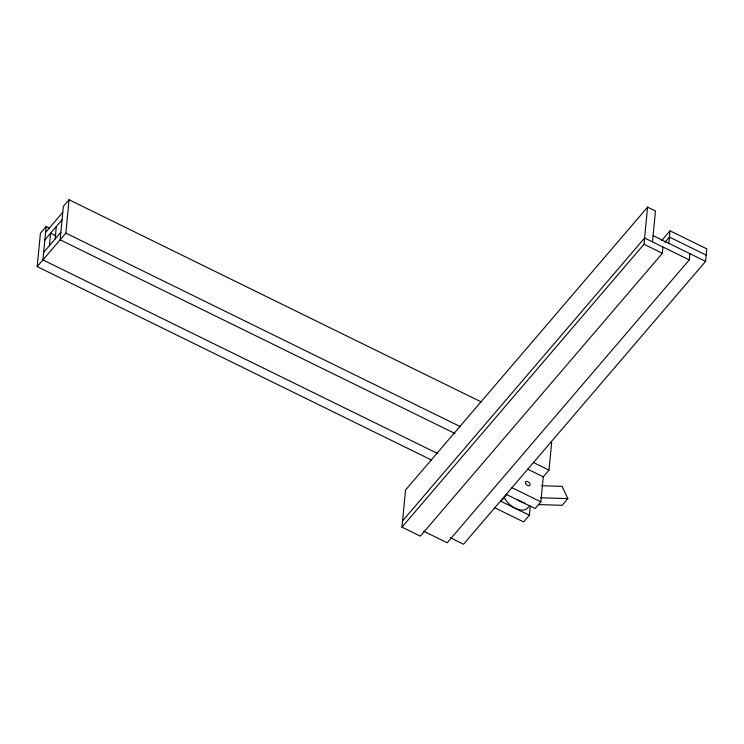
<?xml version="1.0" encoding="UTF-8"?>
<svg xmlns="http://www.w3.org/2000/svg" width="744" height="744" viewBox="0 0 744 744"><rect width="100%" height="100%" fill="white"/><g stroke="black" fill="none" stroke-linecap="round" stroke-linejoin="round"><path stroke-width="1.12" d="M431.632 460.108L37.2 266.612L40.409 233.253L46.147 226.557L49.271 228.092M46.147 226.557L42.929 259.916L437.788 453.617M49.392 245.715L50.592 233.198L55.809 235.764M55.121 239.01L56.321 226.502M37.2 266.612L65.863 233.123L69.071 199.755L481.201 401.927M662.978 247.027L662.383 253.276L420.341 536.145L401.965 527.133L405.536 490.017L647.578 207.148L655.455 211.008L652.479 241.874M494.769 507.771L523.655 521.935L529.384 515.239L530.277 505.994M506.236 494.369L535.113 508.533L540.851 501.837L543.297 476.43M527.608 469.139L543.26 476.82L548.988 470.115L551.639 442.596M401.965 527.133L643.997 244.264L647.578 207.148M668.837 243.344L670.037 230.835L706.8 248.868L705.591 261.377L463.559 544.245L450.287 537.735M423.717 531.253L447.2 542.767L689.242 259.907L689.837 253.648M69.071 199.755L63.342 206.46L60.134 239.819L454.993 433.519M45.579 232.398L62.784 212.291M44.863 239.903L62.059 219.805M43.654 252.411L60.85 232.314M402.569 520.874L644.602 238.006L689.242 259.907M661.751 240.526L670.037 230.835M664.913 242.377L669.442 237.085L706.196 255.118M501.67 500.331L506.683 494.472M541.799 485.73L562.139 486.353L567.83 498.601L562.101 505.306L538.377 504.571M540.721 497.773L567.83 498.601M653.083 235.615L705.591 261.377M643.997 244.264L662.383 253.276M65.863 233.123L460.294 426.61M533.336 462.443L548.988 470.115M511.965 487.673L540.851 501.837M500.498 501.065L529.384 515.239M528.631 506.776A15.382 9.319 40.6 0 1 516.922 509.036A15.382 9.319 40.6 0 1 504.339 497.494M524.371 502.898A15.382 9.319 40.6 0 1 517.573 499.559M525.617 483.554A2.771 1.674 40.6 0 0 529.709 485.562A2.771 1.674 40.6 0 0 527.933 481.749A2.771 1.674 40.6 0 0 525.617 483.554"/></g></svg>
